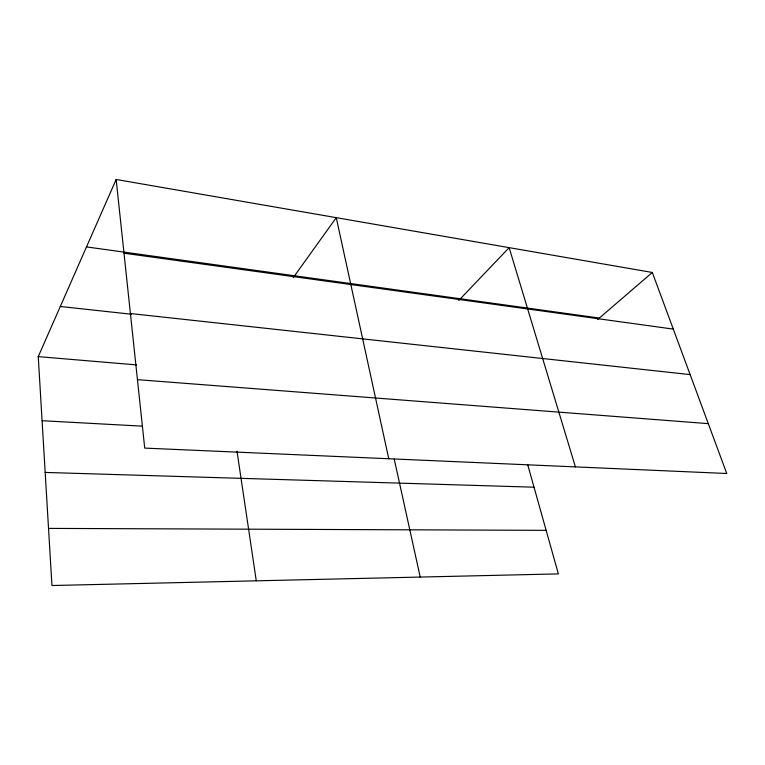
<?xml version="1.0" encoding="UTF-8"?>
<svg xmlns="http://www.w3.org/2000/svg" width="765" height="765" viewBox="0 0 765 765"><rect width="100%" height="100%" fill="white"/><g stroke="black" fill="none" stroke-linecap="round" stroke-linejoin="round"><path stroke-width="1.15" d="M527.726 464.776L558.364 573.893L51.944 585.521L38.25 356.624L116.156 179.479L652.325 272.474L726.75 473.497L144.728 448.099L116.156 179.479M293.196 277.705L336.265 217.662L388.763 458.751M458.761 300.492L509.146 247.64L575.404 466.899M597.561 319.598L652.325 272.474M48.53 528.395L546.134 530.355M45.183 472.435L534.018 487.19M42.085 420.712L142.223 426.153M137.442 379.66L708.294 423.647M38.25 356.624L136.505 364.905M130.413 313.526L690.135 374.611M60.301 306.488L131.456 314.233M86.502 246.913L599.368 318.049M123.997 253.196L673.286 329.103M394.233 459.086L420.215 577.068M237.007 451.207L256.275 580.826"/></g></svg>
